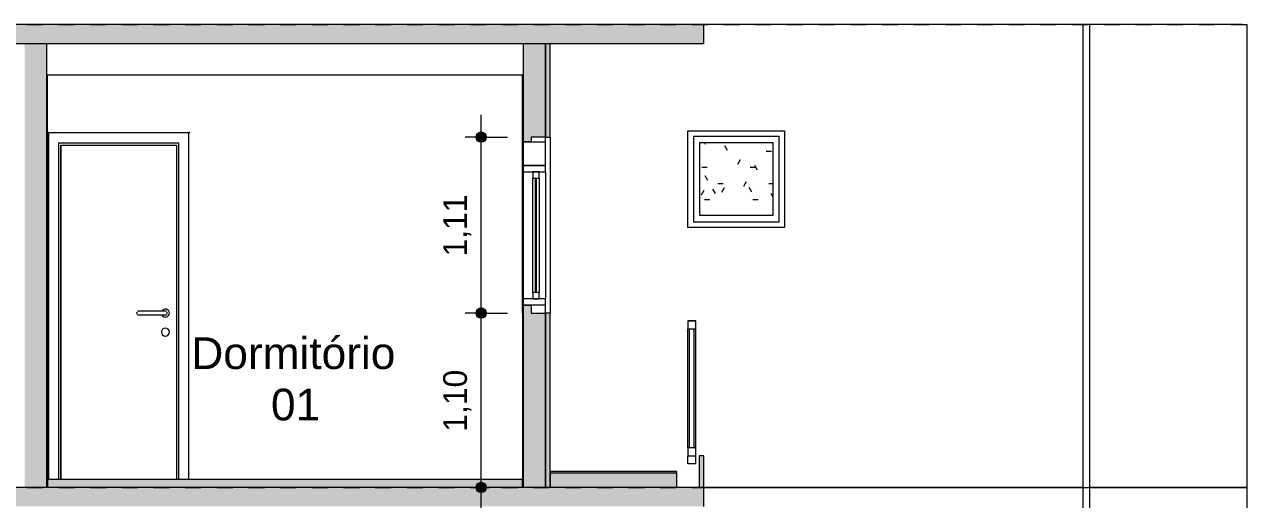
# Model space of a CAD drawing. Header units: metres. Extents: x -96 to 123, y 1 to 648.
# Drawn here: x 85.55 to 93.29, y 607.98 to 610.98 of the extents above; entities that cross this region are included whole.
import ezdxf

# ---------------------------------------------------------------- set-up
doc = ezdxf.new("R2010")
doc.units = ezdxf.units.M
doc.linetypes.add('_Tracejado longo', pattern=[0.014288, 0.009525, -0.004763])
for name, color, linetype, lineweight in [('A-ANNO-DIMS', 7, 'Continuous', 5), ('A-ANNO-DIMS-100', 7, 'Continuous', 5), ('A-AREA-IDEN', 7, 'Continuous', 5), ('A-DETL', 7, 'Continuous', 5), ('A-DETL-GENF', 7, 'Continuous', 5), ('A-DOOR', 7, 'Continuous', 5), ('A-DOOR-FRAM', 7, 'Continuous', 5), ('A-FLOR-HRAL', 7, 'Continuous', 5), ('A-FLOR-LEVL', 7, 'Continuous', 5), ('A-FLOR-OTLN', 7, 'Continuous', 5), ('A-FLOR-PATT', 7, 'Continuous', 20), ('A-GLAZ', 7, 'Continuous', 5), ('A-GLAZ-FRAM', 7, 'Continuous', 5), ('A-GLAZ-GLAS', 7, 'Continuous', 5), ('A-WALL', 7, 'Continuous', 5), ('A-WALL-PATT', 7, 'Continuous', 20)]:
    doc.layers.add(name, color=color, linetype=linetype, lineweight=lineweight)
doc.styles.add('Arial_1', font='arial.ttf', dxfattribs={"height": 0.2})
doc.styles.add('Century Gothic', font='GOTHIC.TTF', dxfattribs={"height": 0.15})
doc.dimstyles.new('PAA_-_Cota_com_linha_-_metros', dxfattribs={"dimscale": 0.3048, "dimtxt": 0.156625, "dimasz": 0.853018, "dimexe": 0.328084, "dimexo": 0.328084, "dimgap": 0.131234, "dimtad": 1, "dimrnd": 0.01, "dimzin": 0, "dimdsep": 46, "dimtxsty": 'Century Gothic', "dimblk1": 'DOTSMALL', "dimblk2": 'DOTSMALL', "dimsah": 1, "dimcen": 0.09, "dimdle": 0.459318, "dimazin": 0, "dimtfac": 1, "dimtdec": 4, "dimtix": 1, "dimtmove": 0, "dimatfit": 3, "dimfxl": 1, "dimtvp": 1, "dimtolj": 1, "dimtzin": 0, "dimarcsym": 2})

# ---------------------------------------------------------------- blocks, each defined once
blk = doc.blocks.new('Janela maxim-ar 1 painel - 61 x 61-V217-Section 3')
at = {"layer": 'A-GLAZ-FRAM', "true_color": 0x808080}
h = blk.add_hatch(dxfattribs=at)
h.set_pattern_fill('FP_15', color=8, style=0, pattern_type=2)
h.set_pattern_definition([(0, (-24.57, 320.824), (0.4064, 0.1016), [0.03353, -0.27127, 0.03353, -0.27127, -1.626]), (0, (-24.57, 320.824), (0.4064, 0.1016), [-0.6096, 0.03353, -0.57607, 0.03353, -0.27127, -0.7112]), (0, (-24.57, 320.824), (0.4064, 0.1016), [-1.524, 0.03353, -0.16967, 0.03353, -0.47447]), (120, (-24.417, 320.875), (-0.29118818, 0.301152724), [0.03353, -0.27127, 0.03353, -0.27127, -1.626]), (120, (-24.417, 320.875), (-0.29118818, 0.301152724), [-0.6096, 0.03353, -0.57607, 0.03353, -0.27127, -0.7112]), (120, (-24.417, 320.875), (-0.29118818, 0.301152724), [-1.524, 0.03353, -0.16967, 0.03353, -0.47447]), (240, (-24.367, 321.078), (-0.11521182, -0.402752724), [0.03353, -0.27127, 0.03353, -0.27127, -1.626]), (240, (-24.367, 321.078), (-0.11521182, -0.402752724), [-0.6096, 0.03353, -0.57607, 0.03353, -0.27127, -0.7112]), (240, (-24.367, 321.078), (-0.11521182, -0.402752724), [-1.524, 0.03353, -0.16967, 0.03353, -0.47447])])
h.paths.add_polyline_path([(-9.7643, 609.775), (-9.3893, 609.775), (-9.3893, 610.235), (-9.8493, 610.235), (-9.8493, 609.775)])
at = {"layer": 'A-GLAZ-FRAM'}
for p, q in [((-9.8893, 610.275), (-9.8893, 609.735)), ((-9.8893, 610.275), (-9.3493, 610.275)), ((-9.8493, 609.775), (-9.8493, 610.235)), ((-9.8493, 610.235), (-9.3893, 610.235)), ((-9.3893, 610.235), (-9.3893, 609.775)), ((-9.3493, 609.735), (-9.3493, 610.275)), ((-9.3893, 609.775), (-9.8493, 609.775)), ((-9.8893, 609.735), (-9.3493, 609.735))]:
    blk.add_line(p, q, dxfattribs=at)
blk = doc.blocks.new('xok - janela de correr multipla com persiana - 121 x 111-2998288-Section 3')
at = {"layer": 'A-GLAZ', "true_color": 0xe6e6e6}
blk.add_hatch(color=254, dxfattribs=at).paths.add_polyline_path([(-10.8803, 603.45), (-10.8803, 604.17), (-10.8883, 604.17), (-10.8883, 603.45)])
at = {"layer": 'A-GLAZ'}
for p, q in [((-10.9143, 604.43), (-10.9143, 604.4)), ((-10.8243, 604.43), (-10.9143, 604.43)), ((-10.8243, 604.4), (-10.8243, 604.43)), ((-10.9143, 604.4), (-10.8243, 604.4)), ((-10.9143, 603.37), (-10.9143, 603.32)), ((-10.8243, 603.37), (-10.9143, 603.37)), ((-10.8243, 603.32), (-10.8243, 603.37)), ((-10.9143, 603.32), (-10.8243, 603.32))]:
    blk.add_line(p, q, dxfattribs=at)
at = {"layer": 'A-GLAZ-FRAM'}
for p, q in [((-10.9143, 604.4), (-10.9643, 604.4)), ((-10.9643, 604.4), (-10.9643, 604.25)), ((-10.8243, 604.25), (-10.8243, 604.4)), ((-10.8243, 604.25), (-10.9643, 604.25)), ((-10.9643, 604.25), (-10.9643, 604.21)), ((-10.9643, 604.25), (-10.8243, 604.25)), ((-10.9643, 604.21), (-10.8243, 604.21)), ((-10.9643, 604.21), (-10.9643, 603.41)), ((-10.8643, 604.21), (-10.9043, 604.21)), ((-10.9043, 604.21), (-10.9043, 604.17)), ((-10.8643, 604.17), (-10.8643, 604.21)), ((-10.8243, 604.21), (-10.8243, 604.25)), ((-10.8243, 604.21), (-10.8243, 603.41)), ((-10.9043, 604.17), (-10.8643, 604.17)), ((-10.9043, 603.45), (-10.9043, 604.17)), ((-10.8643, 604.17), (-10.8643, 603.45)), ((-10.8643, 603.45), (-10.9043, 603.45)), ((-10.9043, 603.45), (-10.9043, 603.41)), ((-10.8643, 603.41), (-10.8643, 603.45)), ((-10.8243, 603.41), (-10.9643, 603.41)), ((-10.9643, 603.41), (-10.9643, 603.37)), ((-10.9643, 603.37), (-10.9143, 603.37)), ((-10.9043, 603.41), (-10.8643, 603.41)), ((-10.8243, 603.37), (-10.8243, 603.41))]:
    blk.add_line(p, q, dxfattribs=at)
at = {"layer": 'A-GLAZ-GLAS'}
for p, q in [((-10.8803, 604.17), (-10.8883, 604.17)), ((-10.8883, 604.17), (-10.8883, 603.45)), ((-10.8803, 603.45), (-10.8803, 604.17)), ((-10.8883, 603.45), (-10.8803, 603.45))]:
    blk.add_line(p, q, dxfattribs=at)
blk = doc.blocks.new('Porta Abrir Madeira - 72 x 215-V219-Section 3')
at = {"layer": 'A-DOOR'}
for p, q in [((-13.9613, 610.297), (-13.9673, 610.303)), ((-13.0713, 610.303), (-13.0773, 610.297)), ((-13.0773, 610.297), (-13.9613, 610.297)), ((-13.9613, 608.11), (-13.9613, 610.297)), ((-13.8973, 608.11), (-13.8973, 610.233)), ((-13.8973, 610.233), (-13.1413, 610.233)), ((-13.1413, 610.233), (-13.1413, 608.11)), ((-13.0773, 608.11), (-13.0773, 610.297)), ((-13.8843, 610.22), (-13.1543, 610.22)), ((-13.8843, 610.22), (-13.8843, 608.11)), ((-13.1543, 610.22), (-13.1543, 608.11)), ((-13.2393, 609.172), (-13.3793, 609.172)), ((-13.3793, 609.148), (-13.2393, 609.148))]:
    blk.add_line(p, q, dxfattribs=at)
at = {"layer": 'A-DOOR', "flags": 128}
for points in [[(-13.3793, 609.172), (-13.3799, 609.172), (-13.3805, 609.172), (-13.3811, 609.172), (-13.3817, 609.172), (-13.3823, 609.172), (-13.3829, 609.172), (-13.3835, 609.172), (-13.3841, 609.172), (-13.3846, 609.172), (-13.3852, 609.172), (-13.3857, 609.172), (-13.3863, 609.172), (-13.3868, 609.172), (-13.3873, 609.172), (-13.3878, 609.172), (-13.3883, 609.172), (-13.3888, 609.172), (-13.3892, 609.172), (-13.3897, 609.172), (-13.3901, 609.172), (-13.3905, 609.172), (-13.3909, 609.172), (-13.3913, 609.172), (-13.3916, 609.172), (-13.392, 609.172), (-13.3923, 609.172), (-13.3926, 609.172), (-13.3929, 609.172), (-13.3931, 609.172), (-13.3933, 609.172), (-13.3935, 609.172), (-13.3937, 609.172), (-13.3939, 609.172), (-13.394, 609.172), (-13.3941, 609.172), (-13.3942, 609.172), (-13.3943, 609.172), (-13.3943, 609.172), (-13.3943, 609.172)], [(-13.3943, 609.148), (-13.3943, 609.148), (-13.3943, 609.148), (-13.3942, 609.148), (-13.3942, 609.148), (-13.394, 609.148), (-13.3939, 609.148), (-13.3938, 609.148), (-13.3936, 609.148), (-13.3934, 609.148), (-13.3932, 609.148), (-13.3929, 609.148), (-13.3927, 609.148), (-13.3924, 609.148), (-13.3921, 609.148), (-13.3917, 609.148), (-13.3914, 609.148), (-13.391, 609.148), (-13.3906, 609.148), (-13.3902, 609.148), (-13.3898, 609.148), (-13.3894, 609.148), (-13.3889, 609.148), (-13.3884, 609.148), (-13.388, 609.148), (-13.3875, 609.148), (-13.3869, 609.148), (-13.3864, 609.148), (-13.3859, 609.148), (-13.3853, 609.148), (-13.3848, 609.148), (-13.3842, 609.148), (-13.3836, 609.148), (-13.3831, 609.148), (-13.3825, 609.148), (-13.3819, 609.148), (-13.3813, 609.148), (-13.3807, 609.148), (-13.3801, 609.148), (-13.3795, 609.148), (-13.3793, 609.148)], [(-13.2243, 609.172), (-13.2244, 609.172), (-13.2244, 609.172), (-13.2245, 609.172), (-13.2245, 609.172), (-13.2246, 609.172), (-13.2248, 609.172), (-13.2249, 609.172), (-13.2251, 609.172), (-13.2253, 609.172), (-13.2255, 609.172), (-13.2258, 609.172), (-13.226, 609.172), (-13.2263, 609.172), (-13.2266, 609.172), (-13.227, 609.172), (-13.2273, 609.172), (-13.2277, 609.172), (-13.2281, 609.172), (-13.2285, 609.172), (-13.2289, 609.172), (-13.2293, 609.172), (-13.2298, 609.172), (-13.2303, 609.172), (-13.2307, 609.172), (-13.2312, 609.172), (-13.2318, 609.172), (-13.2323, 609.172), (-13.2328, 609.172), (-13.2334, 609.172), (-13.2339, 609.172), (-13.2345, 609.172), (-13.235, 609.172), (-13.2356, 609.172), (-13.2362, 609.172), (-13.2368, 609.172), (-13.2374, 609.172), (-13.238, 609.172), (-13.2386, 609.172), (-13.2392, 609.172), (-13.2393, 609.172)], [(-13.2393, 609.148), (-13.2387, 609.148), (-13.2381, 609.148), (-13.2376, 609.148), (-13.237, 609.148), (-13.2364, 609.148), (-13.2358, 609.148), (-13.2352, 609.148), (-13.2346, 609.148), (-13.2341, 609.148), (-13.2335, 609.148), (-13.233, 609.148), (-13.2324, 609.148), (-13.2319, 609.148), (-13.2314, 609.148), (-13.2309, 609.148), (-13.2304, 609.148), (-13.2299, 609.148), (-13.2295, 609.148), (-13.229, 609.148), (-13.2286, 609.148), (-13.2282, 609.148), (-13.2278, 609.148), (-13.2274, 609.148), (-13.2271, 609.148), (-13.2267, 609.148), (-13.2264, 609.148), (-13.2261, 609.148), (-13.2258, 609.148), (-13.2256, 609.148), (-13.2254, 609.148), (-13.2252, 609.148), (-13.225, 609.148), (-13.2248, 609.148), (-13.2247, 609.148), (-13.2246, 609.148), (-13.2245, 609.148), (-13.2244, 609.148), (-13.2244, 609.148), (-13.2243, 609.148)]]:
    blk.add_lwpolyline(points, dxfattribs=at)
at = {"layer": 'A-DOOR'}
for centre, radius, start, end in [((-13.3943, 609.16), 0.012, 150, 180), ((-13.3943, 609.16), 0.012, 180, 210), ((-13.3943, 609.16), 0.012, 105, 120), ((-13.3943, 609.16), 0.012, 240, 255), ((-13.2243, 609.16), 0.025, 0, 150), ((-13.2243, 609.16), 0.025, 210, 0), ((-13.2243, 609.16), 0.012, 60, 75), ((-13.2243, 609.16), 0.012, 285, 300), ((-13.2243, 609.16), 0.012, 0, 30), ((-13.2243, 609.16), 0.012, 330, 0), ((-13.2243, 609.04), 0.025, 0, 180), ((-13.2243, 609.04), 0.025, 180, 0)]:
    blk.add_arc(centre, radius, start, end, dxfattribs=at)
at = {"layer": 'A-DOOR-FRAM'}
for p, q in [((-13.8843, 608.11), (-13.8843, 610.22)), ((-13.8843, 610.22), (-13.1543, 610.22)), ((-13.1543, 610.22), (-13.1543, 608.11))]:
    blk.add_line(p, q, dxfattribs=at)
blk = doc.blocks.new('Railing - 20mm-V221-Section 3')
at = {"layer": 'A-FLOR-HRAL'}
for p, q in [((-9.9243, 609.1101), (-9.8743, 609.1101)), ((-9.9243, 608.31), (-9.9243, 609.06)), ((-9.8743, 608.31), (-9.8743, 609.06)), ((-9.9243, 608.21), (-9.9243, 608.26)), ((-9.8743, 608.21), (-9.8743, 608.26)), ((-9.8743, 608.21), (-9.9243, 608.21))]:
    blk.add_line(p, q, dxfattribs=at)
blk = doc.blocks.new('Railing - 20mm-891507-Section 3')
at = {"layer": 'A-FLOR-HRAL'}
for p, q in [((-39.8032, 599.55), (-39.8032, 600.3)), ((-39.7732, 599.55), (-39.7732, 600.3))]:
    blk.add_line(p, q, dxfattribs=at)
blk = doc.blocks.new('Railing - Railing-3161392-Section 3')
at = {"layer": 'A-FLOR-HRAL'}
for p, q in [((-9.8743, 609.11), (-9.9243, 609.11)), ((-9.9243, 609.11), (-9.9243, 609.06)), ((-9.8743, 609.06), (-9.8743, 609.11)), ((-9.9243, 609.06), (-9.8743, 609.06)), ((-9.8743, 608.31), (-9.9243, 608.31)), ((-9.9243, 608.31), (-9.9243, 608.26)), ((-9.8743, 608.26), (-9.8743, 608.31)), ((-9.9243, 608.26), (-9.8743, 608.26))]:
    blk.add_line(p, q, dxfattribs=at)
blk.add_blockref('Railing - 20mm-V221-Section 3', (0, 0))
at = {"extrusion": (0, 0, -1), "zscale": -1}
blk.add_blockref('Railing - 20mm-891507-Section 3', (49.6875, 8.76), dxfattribs=at)
blk = doc.blocks.new('LUC-ARQ-001-MOD-TOR_rvt-5-Section 3')
at = {"layer": 'A-FLOR-OTLN', "true_color": 0x808080}
for points in [[(-10.7466, 608.15), (-9.9943, 608.15), (-9.9943, 608.16), (-10.7943, 608.16), (-10.7943, 608.15), (-10.7749, 608.15)], [(-13.9693, 608.06), (-10.9693, 608.06), (-10.9693, 608.11), (-13.9693, 608.11), (-13.9693, 608.0982)]]:
    blk.add_hatch(color=8, dxfattribs=at).paths.add_polyline_path(points)
at = {"layer": 'A-FLOR-PATT', "lineweight": 5, "true_color": 0x808080}
blk.add_hatch(color=8, dxfattribs=at).paths.add_polyline_path([(-10.7431, 608.06), (-9.9943, 608.06), (-9.9943, 608.15), (-10.7943, 608.15), (-10.7943, 608.06)])
at = {"layer": 'A-WALL', "true_color": 0xffbb77}
h = blk.add_hatch(color=31, dxfattribs=at)
h.paths.add_polyline_path([(-10.7943, 608.06), (-10.7943, 609.16), (-10.8243, 609.1591), (-10.8243, 608.06)])
h.paths.add_polyline_path([(-10.8093, 610.27), (-10.7943, 610.27), (-10.7943, 610.86), (-10.8243, 610.86), (-10.8243, 610.27)])
for points in [[(-13.9743, 608.06), (-13.9693, 608.0603), (-13.9693, 610.66), (-13.9743, 610.66), (-13.9743, 608.06)], [(-10.9693, 608.06), (-10.9643, 608.06), (-10.9643, 609.16), (-10.9693, 609.16), (-10.9693, 608.078)], [(-9.8543, 608.06), (-9.8243, 608.0609), (-9.8243, 608.26), (-9.8543, 608.26), (-9.8543, 608.0613)]]:
    blk.add_hatch(color=31, dxfattribs=at).paths.add_polyline_path(points)
at = {"layer": 'A-WALL-PATT', "lineweight": 5, "true_color": 0xffbb77}
blk.add_hatch(color=31, dxfattribs=at).paths.add_polyline_path([(-14.0243, 608.06), (-13.9743, 608.06), (-13.9743, 610.86), (-14.1143, 610.86), (-14.1143, 608.06), (-14.0351, 608.06)])
h = blk.add_hatch(color=31, dxfattribs=at)
h.paths.add_polyline_path([(-10.8243, 608.06), (-10.8243, 609.16), (-10.9143, 609.16), (-10.9143, 609.21), (-10.9643, 609.21), (-10.9643, 608.06), (-10.8243, 608.06)])
h.paths.add_polyline_path([(-10.9626, 610.24), (-10.9143, 610.24), (-10.9143, 610.27), (-10.8243, 610.27), (-10.8243, 610.86), (-10.9643, 610.86), (-10.9643, 610.24)])
at = {"layer": 'A-FLOR-OTLN', "color": 8, "true_color": 0x808080}
for p, q in [((-9.9943, 608.16), (-10.7943, 608.16)), ((-10.7943, 608.16), (-10.7943, 608.15)), ((-9.9943, 608.15), (-9.9943, 608.16))]:
    blk.add_line(p, q, dxfattribs=at)
at = {"layer": 'A-FLOR-OTLN'}
for p, q in [((-10.7943, 608.15), (-10.7943, 608.06)), ((-9.9943, 608.15), (-10.7943, 608.15)), ((-9.9943, 608.06), (-9.9943, 608.15)), ((-7.4293, 608.06), (-7.3893, 608.06))]:
    blk.add_line(p, q, dxfattribs=at)
at = {"layer": 'A-FLOR-OTLN', "lineweight": 20}
for p, q in [((-10.9693, 608.11), (-13.9693, 608.11)), ((-13.9693, 608.11), (-13.9693, 608.06)), ((-10.9693, 608.06), (-10.9693, 608.11))]:
    blk.add_line(p, q, dxfattribs=at)
at = {"layer": 'A-WALL'}
for p, q in [((-7.4293, 610.98), (-9.8233, 610.98)), ((-7.3893, 610.98), (-7.4293, 610.98)), ((-7.4293, 608.06), (-7.4293, 610.98)), ((-6.4243, 610.98), (-7.3893, 610.98)), ((-7.3893, 610.98), (-7.3893, 608.06)), ((-6.4243, 610.98), (-6.3943, 610.98)), ((-6.3943, 610.98), (-6.3943, 608.06)), ((-13.9243, 610.66), (-13.9693, 610.66)), ((-13.1143, 610.66), (-13.9243, 610.66)), ((-10.9693, 610.66), (-13.1143, 610.66)), ((-10.9693, 609.16), (-10.9693, 610.66)), ((-10.9693, 610.66), (-10.9643, 610.66)), ((-9.9243, 610.31), (-9.3143, 610.31)), ((-9.9243, 609.7), (-9.9243, 610.31)), ((-9.3143, 610.31), (-9.3143, 609.7)), ((-10.7943, 610.27), (-10.7943, 609.16)), ((-9.3143, 609.7), (-9.9243, 609.7)), ((-9.8233, 608.06), (-7.4293, 608.06)), ((-7.4293, 608.06), (-9.8233, 608.06)), ((-7.4293, 605.14), (-7.4293, 608.06)), ((-7.3893, 608.06), (-6.4243, 608.06)), ((-6.4243, 608.06), (-7.3893, 608.06)), ((-7.3893, 608.06), (-7.3893, 605.14)), ((-6.3943, 608.06), (-6.4243, 608.06)), ((-6.4243, 608.06), (-6.3943, 608.06)), ((-6.3943, 608.06), (-6.3943, 605.14))]:
    blk.add_line(p, q, dxfattribs=at)
at = {"layer": 'A-WALL', "lineweight": 20}
for p, q in [((-13.9743, 608.06), (-13.9743, 610.86)), ((-10.9643, 610.86), (-10.9643, 610.24)), ((-10.8243, 610.27), (-10.8243, 610.86)), ((-10.8243, 610.86), (-10.8243, 610.27)), ((-10.7943, 610.27), (-10.7943, 610.86)), ((-13.9743, 610.66), (-13.9743, 608.06)), ((-13.9693, 610.66), (-13.9743, 610.66)), ((-13.9693, 608.06), (-13.9693, 610.66)), ((-10.9643, 610.24), (-10.9143, 610.24)), ((-10.8243, 610.27), (-10.7943, 610.27)), ((-10.9643, 609.16), (-10.9693, 609.16)), ((-10.9693, 609.16), (-10.9693, 608.06)), ((-10.9643, 609.21), (-10.9643, 608.06)), ((-10.9143, 609.21), (-10.9643, 609.21)), ((-10.9643, 608.06), (-10.9643, 609.16)), ((-10.8243, 608.06), (-10.8243, 609.16)), ((-10.8243, 609.16), (-10.8243, 608.06)), ((-10.7943, 609.16), (-10.8243, 609.16)), ((-10.7943, 608.06), (-10.7943, 609.16)), ((-9.8243, 608.26), (-9.8543, 608.26)), ((-9.8543, 608.26), (-9.8543, 608.06)), ((-9.8243, 608.06), (-9.8243, 608.26))]:
    blk.add_line(p, q, dxfattribs=at)
at = {"layer": 'A-DOOR', "lineweight": 5}
blk.add_blockref('Porta Abrir Madeira - 72 x 215-V219-Section 3', (0, 0), dxfattribs=at)
at = {"layer": 'A-FLOR-HRAL', "lineweight": 5}
blk.add_blockref('Railing - Railing-3161392-Section 3', (0, 0), dxfattribs=at)
at = {"layer": 'A-GLAZ', "lineweight": 5}
for name, p in [('xok - janela de correr multipla com persiana - 121 x 111-2998288-Section 3', (0, 5.84)), ('Janela maxim-ar 1 painel - 61 x 61-V217-Section 3', (0, 0))]:
    blk.add_blockref(name, p, dxfattribs=at)
blk = doc.blocks.new('DIMBLOCK127-Section 3')
at = {"layer": 'A-ANNO-DIMS-100', "true_color": 0x800000}
h = blk.add_hatch(color=16, dxfattribs=at)
edge = h.paths.add_edge_path()
edge.add_arc((88.4383, 609.16), 0.0325, 0, 360)
h = blk.add_hatch(color=16, dxfattribs=at)
edge = h.paths.add_edge_path()
edge.add_arc((88.4383, 608.06), 0.0325, 0, 360)
at = {"layer": 'A-ANNO-DIMS-100', "color": 16, "true_color": 0x800000}
for p, q in [((88.4383, 609.16), (88.3383, 609.16)), ((88.4383, 607.92), (88.4383, 609.16)), ((88.4383, 609.16), (88.6044, 609.16)), ((88.4383, 608.06), (88.3383, 608.06)), ((88.4383, 608.06), (88.4923, 608.06))]:
    blk.add_line(p, q, dxfattribs=at)
for centre in [(88.4383, 609.16), (88.4383, 608.06)]:
    blk.add_circle(centre, 0.0325, dxfattribs=at)
at = {"layer": 'A-ANNO-DIMS-100', "color": 0, "insert": (88.1985, 608.4119), "char_height": 0.15, "width": 0.475501, "attachment_point": 1, "rotation": 90, "line_spacing_factor": 0.984502, "style": 'Century Gothic'}
blk.add_mtext('1,10', dxfattribs=at)
blk = doc.blocks.new('_DotSmall')
at = {"color": 0, "linetype": 'ByBlock', "const_width": 0.5}
blk.add_lwpolyline([(-0.0625, 0, 1), (0.0625, 0, 1)], format="xyb", close=True, dxfattribs=at)
blk = doc.blocks.new('DIMBLOCK128-Section 3')
at = {"layer": 'A-ANNO-DIMS-100', "true_color": 0x800000}
h = blk.add_hatch(color=16, dxfattribs=at)
edge = h.paths.add_edge_path()
edge.add_arc((88.4383, 610.27), 0.0325, 0, 360)
h = blk.add_hatch(color=16, dxfattribs=at)
edge = h.paths.add_edge_path()
edge.add_arc((88.4383, 609.16), 0.0325, 0, 360)
at = {"layer": 'A-ANNO-DIMS-100', "color": 16, "true_color": 0x800000}
for p, q in [((88.4383, 609.16), (88.4383, 610.41)), ((88.4383, 610.27), (88.3383, 610.27)), ((88.4383, 610.27), (88.6044, 610.27)), ((88.4383, 609.16), (88.3383, 609.16)), ((88.4383, 609.16), (88.6044, 609.16))]:
    blk.add_line(p, q, dxfattribs=at)
for centre in [(88.4383, 610.27), (88.4383, 609.16)]:
    blk.add_circle(centre, 0.0325, dxfattribs=at)
at = {"layer": 'A-ANNO-DIMS-100', "color": 0, "insert": (88.1985, 609.5169), "char_height": 0.15, "width": 0.475501, "attachment_point": 1, "rotation": 90, "line_spacing_factor": 0.984502, "style": 'Century Gothic'}
blk.add_mtext('1,11', dxfattribs=at)

msp = doc.modelspace()

# ---------------------------------------------------------------- hatches: boundary and pattern name
at = {"layer": 'A-DETL-GENF', "true_color": 0x808080}
for points in [[(89.1451, 610.86), (89.8454, 610.86), (89.8454, 610.98), (81.1925, 610.98), (81.1925, 610.86), (89.1395, 610.86)], [(89.8035, 607.94), (89.8454, 607.94), (89.8444, 608.06), (81.2054, 608.06), (81.2054, 607.94), (89.584, 607.94)]]:
    msp.add_hatch(color=8, dxfattribs=at).paths.add_polyline_path(points)

# ---------------------------------------------------------------- linework, layer by layer
at = {"layer": 'A-DETL', "lineweight": 9}
for p, q in [((89.8454, 610.98), (81.1925, 610.98)), ((89.8454, 610.86), (89.8454, 610.98)), ((81.1925, 610.86), (89.8454, 610.86)), ((89.8454, 608.06), (81.2054, 608.06)), ((89.8454, 607.94), (89.8454, 608.06))]:
    msp.add_line(p, q, dxfattribs=at)
at = {"layer": 'A-FLOR-LEVL', "color": 8, "linetype": '_Tracejado longo', "true_color": 0x808080}
for p, q in [((52.9697, 610.98), (103.4161, 610.98)), ((52.9697, 608.06), (103.4161, 608.06))]:
    msp.add_line(p, q, dxfattribs=at)

# ---------------------------------------------------------------- block references
at = {"lineweight": 5}
msp.add_blockref('LUC-ARQ-001-MOD-TOR_rvt-5-Section 3', (99.6687, 0), dxfattribs=at)

# ---------------------------------------------------------------- texts
at = {"layer": 'A-AREA-IDEN', "char_height": 0.2, "attachment_point": 1, "style": 'Arial_1'}
for s, insert, width in [('Dormitório', (86.6082, 609.0071), 1.595358), ('01', (87.1109, 608.683), 0.38481)]:
    msp.add_mtext(s, dxfattribs=dict(at, insert=insert, width=width))

# ---------------------------------------------------------------- dimensions: what is measured, and where the dimension line sits
at = {"layer": 'A-ANNO-DIMS', "color": 16, "true_color": 0x800000}
for base, p1, p2, override, picture, middle in [((88.4383, 610.27), (88.7044, 609.16), (88.7044, 610.27), {"dimpost": '<>', "dimfxl": 1.11}, 'DIMBLOCK128-Section 3', (88.3218, 609.715)), ((88.4383, 609.16), (88.3923, 608.06), (88.7044, 609.16), {"dimpost": '<>', "dimfxl": 1.143431}, 'DIMBLOCK127-Section 3', (88.3195, 608.61))]:
    dim = msp.add_linear_dim(base=base, p1=p1, p2=p2, angle=90, dimstyle='PAA_-_Cota_com_linha_-_metros', override=override, dxfattribs=at)
    dim.commit()
    dim.dimension.update_dxf_attribs({"geometry": picture, "text_midpoint": middle})

doc.saveas('drawing.dxf')
